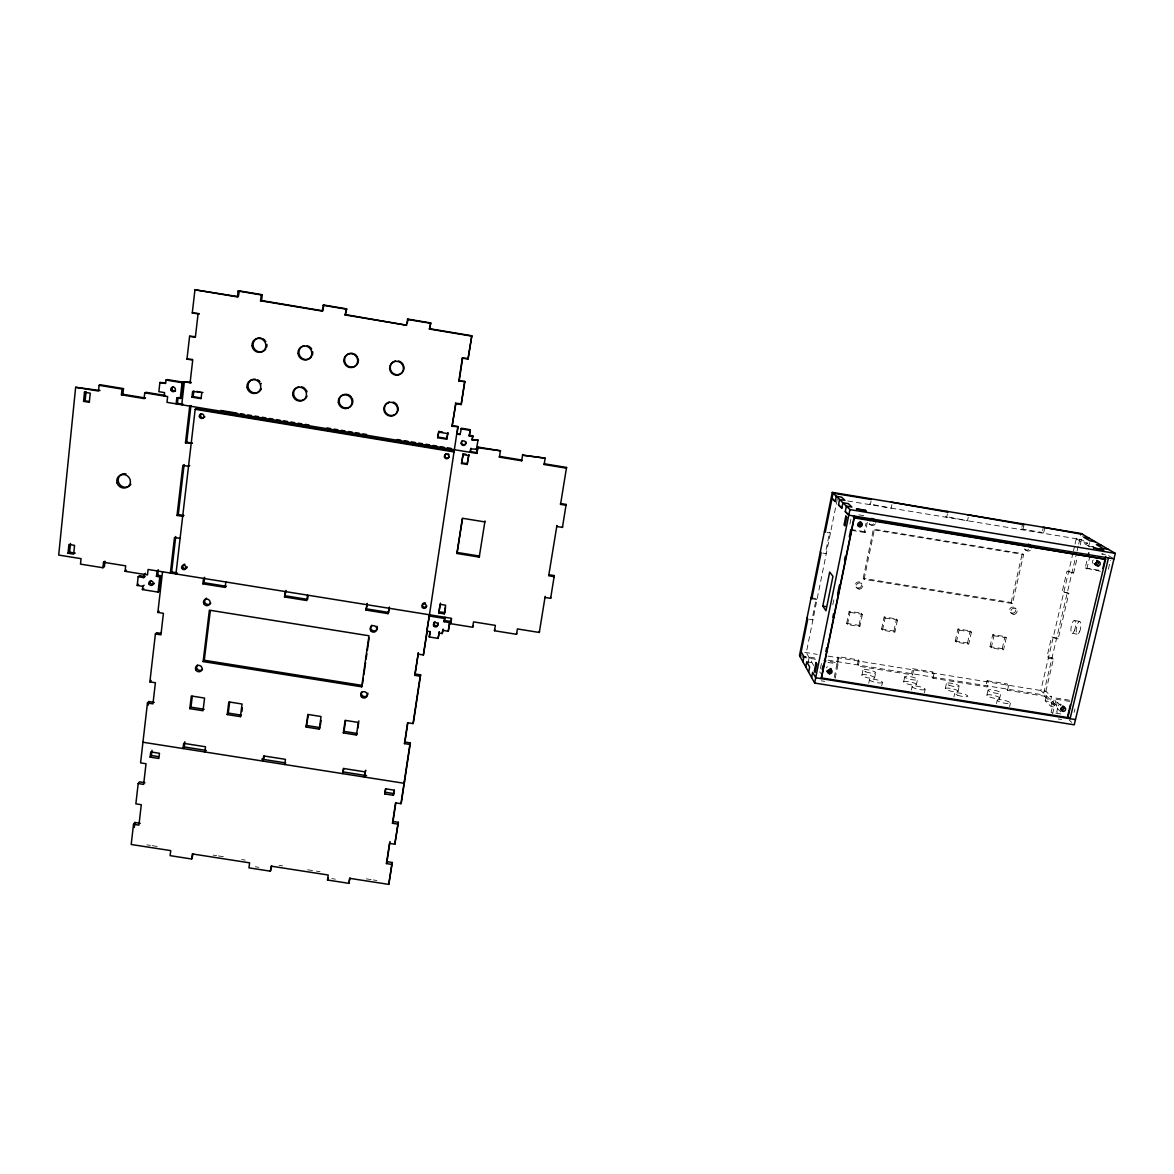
<?xml version="1.0" encoding="UTF-8"?>
<svg xmlns="http://www.w3.org/2000/svg" width="1174" height="1174" viewBox="0 0 1174 1174"><rect width="100%" height="100%" fill="white"/><g stroke="black" fill="none" stroke-linecap="round" stroke-linejoin="round"><path stroke-width="0.75" stroke-dasharray="5 3.75" d="M811.117 597.727L816.253 598.564L812.188 618.771L812.907 619.901L809.473 619.344M837.238 499.273L806.318 652.597L814.242 666.524M808.108 662.62L809.135 657.557L803.941 656.721M832.806 604.727L833.863 599.562M820.435 668.505L821.462 663.442M849.903 524.074L850.974 518.805M912.58 674.933L911.582 673.641L912.653 668.681L913.666 669.943L912.58 674.933L858.165 666.142L859.207 661.153L858.355 659.905L837.942 656.604L836.915 661.593L837.708 662.84L823.796 660.536M834.215 677.471L837.253 662.708L838.089 664.044L835.037 678.851M867.322 522.327L865.209 532.585L864.269 531.646L866.03 523.12M837.708 662.84L838.735 657.836L837.942 656.604M871.035 501.239L870.316 504.717L869.406 503.91L891.183 508.151L891.902 504.659M846.659 623.379L849.169 611.228L861.54 613.239L862.406 614.354L859.867 626.534L847.496 624.524L846.659 623.379L859.016 625.375L859.867 626.534M847.496 624.524L850.005 612.344L849.169 611.228M863.198 578.312L873.397 529.107L1022.246 553.6L1023.596 554.554L1012.443 603.568L864.079 579.325L863.198 578.312L1011.122 602.482L1012.443 603.568M864.079 579.325L874.307 529.988L873.397 529.107M859.016 625.375L861.54 613.239M858.355 659.905L857.314 664.88L858.165 666.142M861.892 675.211L862.963 670.119M868.731 683.18L869.464 679.702M881.586 629.044L884.139 616.922L896.481 618.933L897.45 620.063L894.867 632.214L882.51 630.203L881.586 629.044L893.913 631.04L894.867 632.214M882.51 630.203L885.079 618.052L884.139 616.922M874.586 677.882A6.501 1.365 11.8 0 0 865.502 674.698A6.501 1.365 11.8 0 0 864.651 676.943A6.501 1.365 11.8 0 0 874.586 677.882L875.687 672.687M881.718 685.909L882.466 682.446A6.648 1.409 11.9 0 0 873.133 679.174A6.648 1.409 11.9 0 0 872.311 681.492A6.648 1.409 11.9 0 0 882.466 682.446M893.913 631.04L896.481 618.933M903.642 681.859L904.743 676.767M947.447 513.86L946.699 517.323L945.569 516.487L946.317 513.023M911.406 689.96L912.154 686.497M916.38 684.618A6.516 1.365 12.1 0 0 907.12 681.419A6.516 1.365 12.1 0 0 906.533 683.694A6.516 1.365 12.1 0 0 916.38 684.618L917.481 679.526A6.516 1.335 12 0 0 908.221 676.341A6.516 1.335 12 0 0 907.634 678.587A6.516 1.335 12 0 0 917.481 679.526M924.437 692.792L925.2 689.329A6.677 1.394 12.2 0 0 915.691 686.027A6.677 1.394 12.2 0 0 915.133 688.404A6.677 1.394 12.2 0 0 925.2 689.329M912.653 668.681L932.992 671.954L931.907 676.928L932.963 678.22L987.217 686.981L988.332 682.006L987.114 680.7L985.984 685.66L987.217 686.981M932.963 678.22L934.064 673.245L932.992 671.954M968.256 517.294L967.493 520.757L945.569 516.487M955.24 641.004L957.925 628.912L970.223 630.922L971.412 632.082L968.711 644.203L956.384 642.207L955.24 641.004L967.537 643L968.711 644.203M945.305 688.58L946.42 683.503M956.384 642.207L959.07 630.086L957.925 628.912M953.978 696.828L954.756 693.364M967.537 643L970.223 630.922M958.057 691.427A6.545 1.35 12.3 0 0 949.018 688.155A6.545 1.35 12.3 0 0 947.99 690.312A6.545 1.35 12.3 0 0 958.057 691.427L959.217 686.262M989.99 646.639L992.72 634.576L1005.003 636.572L1006.294 637.761L1003.535 649.853L991.238 647.857L989.99 646.639L1002.258 648.635L1003.535 649.853M991.238 647.857L993.967 635.75L992.72 634.576M1024.007 524.719L1022.833 529.9L1021.483 529.019L1022.642 523.853M986.879 695.287L988.053 690.136M1011.122 602.482L1022.246 553.6M1002.258 648.635L1005.003 636.572M996.491 703.578L997.284 700.13M999.705 698.134A6.574 1.335 12.6 0 0 990.489 694.832A6.574 1.335 12.6 0 0 989.711 697.048A6.574 1.335 12.6 0 0 999.705 698.134L1000.864 693.056A6.574 1.321 12.6 0 0 991.634 689.784A6.574 1.321 12.6 0 0 990.871 691.956A6.574 1.321 12.6 0 0 1000.864 693.056M987.114 680.7L1007.38 683.987L1006.235 688.933L1007.527 690.253L1044.713 696.255L1053.46 658.952L1052.036 657.704L1046.959 656.882L1051.64 636.88L1058.17 638.905L1068.854 593.398L1062.25 591.505L1067.005 571.151L1073.638 573L1077.35 557.18M1044.743 528.139L1043.554 533.319L1042.145 532.424L1043.319 527.273M1007.527 690.253L1008.657 685.293L1007.38 683.987M1009.611 706.601L1010.403 703.153M1073.021 552.807L1040.795 690.488L1057.935 706.983L1056.717 712.104L1060.21 712.677M1073.432 551.061L1074.665 545.778M1075.076 544.032L1076.309 538.749L1081.489 539.6L1087.667 543.269L1085.921 542.975M1060.797 711.826L1043.319 694.92L1076.661 552.763M1077.072 551.017L1078.29 545.763M1078.701 544.017L1081.166 533.524M1080.227 544.941L1082.281 536.166M1045.198 700.863L1046.372 695.859L1051.508 696.681L1050.319 701.7L1045.198 700.863L1050.921 706.454L1056.101 707.291L1057.304 702.228L1052.109 701.392L1050.921 706.454M1089.575 542.608L1088.738 546.145L1091.292 547.671M1069.543 700.218L1054.56 697.796L1051.112 712.413L1062.866 714.306M1100.42 571.268L1085.202 567.981L1087.197 559.543M1052.608 713.895L1056.072 699.234L1054.56 697.796M1086.845 569.038L1090.044 555.493M1074.107 712.369L1074.914 709.023M1108.359 569.185L1110.443 560.497M146.853 844.854L150.433 845.397M152.238 845.676L159.4 846.792M213.066 855.112L216.647 855.655M218.423 855.934L225.569 857.049M241.653 859.544L245.219 860.087M279.104 865.341L282.67 865.898M307.588 869.758L314.705 870.859M316.481 871.137L320.047 871.68M366.244 878.842L371.571 879.664M373.347 879.942L376.898 880.5M255.272 866.764L258.838 867.322M331.787 878.622L335.338 879.165M804.762 652.348L817.28 654.373M828.008 656.105L1045.873 691.31L1051.508 696.681M801.284 655.826L817.324 658.423M828.008 660.155L1043.319 694.92M801.959 657.073L818.058 659.671M827.964 662.415L838.089 664.044M1056.072 699.234L1071.099 701.656M806.787 661.798L812.041 662.65M821.272 680.817L824.72 681.375M1058.2 718.958L1061.619 719.501M1074.415 620.532L1079.684 621.384M1072.111 633.314L1077.394 634.18M811.836 598.799L817.001 599.635L816.253 598.564M1058.17 638.905L1051.64 636.88M850.005 612.344L862.406 614.354M885.079 618.052L897.45 620.063M959.07 630.086L971.412 632.082M993.967 635.75L1006.294 637.761M1053.46 658.952L1048.367 658.13L1046.959 656.882M1021.483 529.019L1042.145 532.424M847.687 500.975L1081.489 539.585M1076.309 538.749L1082.428 542.403L1087.667 543.239M858.84 514.858L864.137 515.738M874.307 529.988L1023.596 554.554M850.578 529.386L864.269 531.646M1085.202 567.981L1100.449 570.491M851.473 530.325L865.209 532.585M826.966 532.453L830.429 533.025L829.651 532.145L825.498 552.705L826.276 553.644L822.813 553.086M1073.638 573L1067.005 571.151M1068.854 593.398L1062.25 591.505M1090.485 546.438L1094.021 547.04L1088.738 546.145L1082.443 542.373M1108.52 555.625L1112.614 558.061M1025.049 549.579L1026.575 550.621M1014.776 607.765L1016.097 608.866M1010.55 612.534L1011.856 613.65M1057.304 702.228L1062.015 706.719M869.362 523.956L870.257 524.822M1069.265 720.029L1071.745 722.421M860.982 582.979L861.863 584.006M856.022 586.971L856.873 588.013M819.745 671.88L820.523 673.23M1093.346 563.535A2.289 2.143 -37.5 0 1 1093.273 559.998M1028.776 549.535A3.243 3.052 -37.5 0 1 1024.388 548.904M873.705 523.912A3.229 3.096 -36.7 0 1 868.496 522.459M1030.317 550.357A3.258 3.052 -37.5 0 1 1025.298 548.786M875.349 523.809A3.229 3.111 -36.7 0 1 869.332 522.342M826.393 667.668A2.216 2.128 -23.7 0 1 827.641 666.817M1058.214 705.838A2.231 2.069 -29.8 0 1 1061.325 704.385M999.368 699.645L998.81 699.66A6.736 1.379 12.7 0 0 1001.261 702.39A6.736 1.379 12.7 0 0 1010.374 703.211A6.736 1.379 12.7 0 0 1002.64 699.998L1001.848 699.865A6.736 1.379 12.7 0 0 999.368 699.645M1105.365 554.495L1101.74 553.908L1105.35 554.51M957.544 695.169A6.706 1.394 12.4 0 0 967.816 696.285A6.706 1.394 12.4 0 0 958.527 692.924A6.706 1.394 12.4 0 0 957.544 695.169M865.722 671.836A6.501 1.35 11.8 0 0 875.672 672.775A6.501 1.35 11.8 0 0 866.573 669.62A6.501 1.35 11.8 0 0 865.722 671.836M949.12 685.22A6.545 1.335 12.3 0 0 959.202 686.335A6.545 1.335 12.3 0 0 950.148 683.092A6.545 1.335 12.3 0 0 949.12 685.22M1012.648 613.21A3.199 3.008 -33.6 0 0 1015.393 608.47A3.199 3.008 -33.6 0 0 1009.948 608.748A3.199 3.008 -33.6 0 0 1012.648 613.21M858.355 588.071A3.184 3.052 -31 0 0 861.305 583.463A3.184 3.052 -31 0 0 855.846 583.405A3.184 3.052 -31 0 0 858.355 588.071M859.221 589.113A3.199 3.067 -31 0 0 862.171 584.491A3.199 3.067 -31 0 0 856.712 584.432A3.199 3.067 -31 0 0 859.221 589.113M1013.954 614.325A3.214 3.023 -33.6 0 0 1016.713 609.585A3.214 3.023 -33.6 0 0 1011.254 609.864A3.214 3.023 -33.6 0 0 1013.954 614.325M1079.654 631.627A6.501 2.128 -79.8 0 0 1079.816 621.428A6.501 2.128 -79.8 0 0 1076.162 630.306A6.501 2.128 -79.8 0 0 1079.654 631.627M1074.371 630.761A6.501 2.099 -79.8 0 0 1074.548 620.562A6.501 2.099 -79.8 0 0 1070.908 629.455A6.501 2.099 -79.8 0 0 1074.371 630.761"/><path stroke-width="1.5" d="M566.132 504.438L566.132 505.304L560.541 504.38L560.556 503.529L566.132 504.438L562.449 527.405L556.872 526.495L556.902 525.57L548.698 575.774L554.245 576.669L554.289 575.598L548.757 574.702M566.543 467.443L566.528 468.191L544.164 464.508L544.252 463.759L566.543 467.443L560.541 504.38M562.449 527.405L562.463 526.48M545.103 597.463L550.635 598.358L550.679 597.214M100.025 390.516L75.65 387.288L58.7 555.067L81.05 558.663L80.478 564.122L102.916 567.732L103.503 562.273L125.691 565.853L125.09 571.298L147.484 574.908L148.1 569.463L451.447 618.316L450.611 623.688L472.682 627.239L473.533 621.868L495.355 625.39L494.503 630.746L516.531 634.298L517.396 628.941L539.306 632.463L539.394 631.216M68.033 553.233L68.928 544.457L74.549 545.367L73.654 554.128L68.033 553.233L69.618 552.22L75.224 553.115M83.559 401.347L84.499 392.219L86.054 391.72L85.13 400.818L83.559 401.347L89.297 402.286L90.237 393.173L84.499 392.219M69.618 552.22L70.513 543.474M123.49 388.594L122.037 389.093L121.421 394.831L122.874 394.288L123.49 388.594L100.612 384.823L99.086 385.307L98.499 391.045L75.65 387.288M545.162 458.154L522.562 455.16L545.162 458.154L544.164 464.508M121.421 394.831L144.094 398.558L144.725 392.835L146.104 392.321L165.417 395.506L164.199 396.049L164.58 392.615L158.857 391.676L159.884 382.533L165.49 382.768M144.123 585.224L142.773 586.325L137.197 585.43L138.165 576.727L139.53 575.656L145.106 576.551L143.756 577.637L138.165 576.727M161.087 575.803L159.781 576.889L156.435 576.346L157.742 575.275L161.087 575.803L159.341 590.962L158.05 592.092L142.421 589.583L142.773 586.325M143.756 577.637L144.123 574.365L145.473 573.294M181.471 398.162L178.052 397.59L177.406 403.269L176.144 403.812L176.79 398.118L181.471 398.162L183.305 382.225L167.31 379.584L166.004 380.038L165.607 383.472L159.884 382.533M156.435 576.346L157.052 570.902L158.358 569.845L157.742 575.275M158.05 592.092L159.781 576.889M180.224 398.69L182.058 382.695L183.305 382.225M140.234 823.312L134.834 822.475L133.513 824.28L131.195 844.488L170.729 850.607L170.127 855.655L191.655 859.001L193.211 853.747M144.945 782.706L139.515 781.855L138.194 783.542L135.861 803.852L141.291 804.704L138.928 825.117L133.513 824.28M154.249 702.39L148.76 701.524L147.454 702.977L140.572 762.88L146.016 763.746L143.639 784.393L138.194 783.542M147.454 702.977L152.958 703.842L155.394 682.74L149.876 681.874L155.394 633.945L156.685 632.698L160.838 633.358M155.394 633.945L160.941 634.841L163.421 613.342L157.859 612.446L162.526 571.782M184.333 382.064L191.303 382.533L184.333 382.064L181.735 404.766L182.983 404.223M190.071 383.017L192.727 360.066L186.974 359.112L189.601 336.263L195.148 336.644M192.272 313.032L199.272 313.737L192.272 313.032L194.943 289.787L238.498 296.699M134.262 827.523L134.834 822.475M148.35 705.075L148.76 701.524M198.054 314.001L195.368 337.217L189.601 336.263M177.039 515.43L178.287 514.535L183.907 515.459L182.674 516.34L177.039 515.43L182.85 465.344L188.53 466.283L189.748 465.535M185.463 442.877L189.733 406.087L190.951 405.529L186.695 442.216L185.463 442.877L192.36 443.141L186.695 442.216M150.125 757.113L150.727 751.918L159.473 753.297L158.857 758.477L150.125 757.113L151.417 755.498L152.018 750.333M175.748 536.518L171.624 571.973L170.362 573.044L174.486 537.487L180.106 538.396M178.287 514.535L184.098 464.611M201.752 392.967L201.077 398.676L191.934 397.164L192.595 391.456L202.941 392.468M191.934 397.164L193.152 396.636L193.813 390.957M195.178 409.3L454.015 451.946L454.382 451.256L196.381 408.743L195.178 409.3L175.953 573.939L177.201 572.883M202.867 583.816L204.012 582.715L226.259 586.296L225.173 587.411L202.867 583.816L203.513 578.386M346.682 308.879L345.171 314.94L346.682 308.879L323.686 305.02L322.923 310.831L261.567 300.559L262.286 294.733L239.203 290.858L238.117 291.049L237.412 296.905L194.943 289.787M184.846 741.763L184.215 746.943L183.027 748.528L183.658 743.333L205.509 746.767L204.863 751.962L205.993 750.377M204.012 582.715L204.672 577.3M238.674 295.246L239.203 290.858M189.806 708.656L191.333 695.977L204.584 698.075L203.029 710.74L189.806 708.656L190.98 707.174L192.287 696.343M203.131 661.578L209.383 610.172L368.974 635.765L361.665 686.819L203.131 661.578L204.276 660.258L210.307 610.759M191.655 859.001L192.301 853.924L249.607 862.831L248.947 867.865L270.402 871.181L271.766 865.913M225.173 587.411L225.848 581.981M323.686 305.02L322.116 311.081L260.555 300.779L261.274 294.923L262.286 294.733M227.213 714.57L228.813 701.905L242.035 704.004L240.421 716.654L227.213 714.57L228.27 713.073L229.634 702.257M241.903 711.561L242.358 707.951M307.515 595.13L306.781 600.545L284.548 596.964L285.267 591.549M264.37 756.041L262.976 761.104L263.666 755.924L285.443 759.343L284.739 764.523L285.62 762.895M284.548 596.964L286.148 590.434M516.531 634.298L516.692 633.05M270.402 871.181L271.077 866.163L328.221 875.012L327.502 880.03L348.883 883.332L350.028 878.035M308.087 595.805L307.603 599.4L285.443 595.82M306.12 727.044L307.852 714.423L321.03 716.522L319.284 729.127L306.12 727.044L308.41 714.746M320.311 725.796L321.06 720.41M343.336 732.928L344.041 731.387L357.131 733.457L356.485 735.012L343.336 732.928L345.127 720.337L358.29 722.421L358.936 720.909M344.041 731.387L345.567 720.631M365.936 610.069L367.345 603.509L365.936 610.069L388.095 613.635L389.181 608.851M345.171 314.94L406.498 325.213L407.862 319.123L430.77 322.967L429.464 329.058L430.77 322.967M343.835 768.544L342.647 773.622L343.38 768.456L365.085 771.876L365.716 770.232L364.336 777.041L365.085 771.876M407.246 323.466L407.862 319.123M362.561 683.664L363.309 678.396M363.823 674.889L365.584 662.591M366.083 659.084L366.846 653.815M367.345 650.308L369.106 638.025M356.485 735.012L358.29 722.421M357.909 728.085L358.686 722.7M348.883 883.332L349.617 878.328L388.77 884.389L392.321 862.494L386.994 861.672L386.437 863.58L391.793 864.416L392.321 862.494M388.095 613.635L389.445 607.061M384.734 793.918L385.498 788.781L394.141 790.146L393.378 795.282L384.734 793.918L385.806 788.796M446.678 439.208L447.91 432.927L446.678 439.208L437.623 437.711L438.871 431.43L442.495 432.032M437.623 437.711L438.871 431.43M393.378 795.282L394.42 790.146M386.437 863.58L389.474 843.372L394.831 844.209L398.382 822.328L393.026 821.477L392.483 823.282L397.869 824.119L398.382 822.328M392.483 823.282L395.55 802.855L400.95 803.706L401.464 801.959L410.372 742.893L404.957 742.041L404.443 743.612L409.887 744.463L410.372 742.893M404.443 743.612L407.583 722.744L413.028 723.595L413.512 722.083L420.644 674.845L415.17 673.979L414.701 675.343L420.175 676.224L420.644 674.845M414.701 675.343L418.355 652.788L415.17 673.979M452.078 426.323L455.85 403.093L452.078 426.323L458.095 426.646L452.46 425.722M458.873 381.051L464.904 381.535L458.873 381.051L462.321 358.099L466.944 358.408M386.994 861.672L390.017 841.523M393.026 821.477L395.829 802.811M404.957 742.041L407.818 722.964M459.239 380.581L462.673 357.703M438.093 638.392L439.325 631.773L438.093 638.392L429.244 636.968L430.051 631.597L426.734 631.069L429.449 614.78M388.77 884.389L391.793 864.416M394.831 844.209L397.869 824.119M400.95 803.706L409.887 744.463M413.028 723.595L420.175 676.224M417.885 654.094L423.388 654.975L457.743 427.263M455.483 403.636L461.162 404.575L464.566 382.005M462.321 358.099L468.03 359.053L471.816 335.764L429.919 328.749M427.263 631.01L423.388 654.975M457.068 433.529L458.095 426.646M461.162 404.575L464.904 381.535M471.816 335.764L468.03 359.053M430.227 632.14L429.244 636.968M460.135 434.483L456.745 433.925L460.135 434.483L461.338 428.216L470.363 429.713L469.189 435.98L472.887 435.892L469.497 435.334M438.797 612.96L440.103 604.331L445.636 605.226L444.315 613.855L438.797 612.96L440.514 603.172M467.149 464.464L468.837 454.778L467.149 464.464L461.514 463.539L463.216 453.854L466.034 454.323M461.514 463.539L463.216 453.854M469.189 435.98L470.363 429.713M444.315 613.855L445.504 607.501M438.915 633.021L442.231 633.549L442.73 630.335L448.263 631.216L449.965 621.384L444.432 620.488L444.051 621.706L449.583 622.602L449.965 621.384M444.051 621.706L444.931 617.26L444.432 620.488M443.126 629.088L442.231 633.549M470.686 448.938L470.172 452.313L470.994 448.248L470.686 448.938L476.629 449.172M472.065 439.927L478.009 440.206L472.065 439.927L472.579 436.537M472.374 439.267L472.887 435.892M456.965 553.482L462.365 518.248L484.73 521.902L484.994 520.992L479.227 557.107L456.965 553.482L462.439 519.099M448.263 631.216L449.583 622.602M476.321 449.862L478.009 440.206M144.725 392.835L167.633 396.607L166.987 402.344L476.82 453.399L477.979 447.074L500.476 450.787L499.376 457.126L521.667 460.795L521.814 460.047L499.596 456.378L499.376 457.126M451.535 618.903L450.611 623.688M476.82 453.399L477.979 447.074M521.667 460.795L522.709 454.455M539.306 632.463L545.176 596.333M550.635 598.358L554.289 575.598M494.503 630.746L494.724 629.513M832.278 492.39L799.494 655.547L814.624 683.033L1074.225 724.813L1115.3 553.365L1081.166 533.524L832.278 492.39L849.932 509.589L1115.3 553.365M800.184 656.78L807.756 619.065L807.052 617.935M802.928 661.784L803.941 656.721L801.182 651.775M835.213 501.577L832.014 498.392L835.213 501.592L836.27 496.294L841.567 497.16L844.942 500.388L839.571 499.508L838.5 504.864L841.831 508.166L842.932 502.766L848.347 503.661L851.884 507.051L846.395 506.141L845.28 511.615L848.802 515.166L1113.994 558.839M805.76 666.92L806.787 661.798L809.664 666.949L808.622 672.13M822.798 606.092L829.68 572.09L832.953 576.317L825.968 610.729L822.798 606.092L826.364 606.679M811.586 677.53L812.657 672.291L815.695 677.736L1075.472 719.574M814.624 683.033L849.932 509.589M822.211 669.371L822.945 665.79M825.88 651.438L826.613 647.857M832.836 617.377L833.569 613.797M837.59 594.073L839.425 585.122M844.546 560.013L845.28 556.432M849.316 536.709L850.783 529.547M821.14 678.616L854.364 516.076M854.246 517.895L821.536 677.926L1067.87 717.593L1105.614 559.308L853.337 517L854.246 517.895L1105.614 559.308M1087.99 556.168L1088.797 552.793M1070.35 704.796L1067.606 716.301L1070.086 718.708L1108.491 557.958M1102.9 568.289L1105.747 556.329M472.682 627.239L472.99 626.006M479.227 557.107L479.506 556.08L457.332 552.484M404.531 781.591L404.032 783.278L142.935 742.232M500.476 450.787L477.686 447.749M426.734 631.069L427.189 629.822M327.502 880.03L328.236 878.064M361.665 686.819L362.311 685.425L204.276 660.258M319.284 729.127L320.062 727.601L306.942 725.517M240.421 716.654L241.433 715.157L228.27 713.073M149.876 681.874L151.182 680.48M157.859 612.446L159.15 611.272M142.421 589.583L143.756 588.467M137.197 585.43L138.561 584.329M125.09 571.298L126.499 570.241M102.916 567.732L104.398 566.69L104.97 561.245L103.503 562.273M406.498 325.213L345.904 314.676M176.79 398.118L178.052 397.59M144.094 398.558L145.018 398.191M186.974 359.112L192.521 359.42M260.555 300.779L261.553 300.559M190.98 707.174L204.173 709.272M184.025 746.913L205.714 750.333M261.743 759.138L285.238 762.836M343.087 771.934L366.582 775.618M151.417 755.498L158.387 756.599M385.292 792.215L393.906 793.565M439.193 611.786L444.711 612.667M170.92 571.87L176.247 572.721M429.009 615.968L444.535 618.478M366.582 608.88L388.667 612.446M470.231 451.55L477.114 452.68M166.004 380.038L182.058 382.695M460.986 428.833L470.04 430.33M1082.707 534.419L1043.319 527.273M1088.9 538.015L1083.661 537.149L1089.986 540.847L1095.283 541.728M196.85 391.456L199.888 391.955M438.46 432.061L447.514 433.558M1101.755 545.484L1096.399 544.604L1103.032 548.493L1108.461 549.388M193.152 396.636L200.754 397.898M438.049 437.066L447.059 438.548M99.086 385.307L122.037 389.093M220.771 410.445L236.972 413.116M240.567 413.718L244.163 414.305M247.773 414.906L251.368 415.493M254.963 416.08L258.559 416.682M262.169 417.269L265.764 417.871M269.36 418.458L272.955 419.059M276.565 419.646L280.16 420.233M283.756 420.835L287.366 421.422M290.961 422.024L294.557 422.611M298.152 423.212L301.762 423.799M305.357 424.386L308.953 424.988M326.944 427.952L330.554 428.539M334.15 429.141L337.745 429.728M341.355 430.33L344.951 430.917M348.546 431.518L352.141 432.105M355.751 432.692L359.347 433.294M362.942 433.881L366.537 434.483M397.135 439.516L400.73 440.118M404.34 440.705L407.936 441.307M411.531 441.894L415.141 442.495M418.736 443.082L422.332 443.669M425.927 444.271L429.537 444.858M433.133 445.46L436.728 446.047M440.323 446.648L443.933 447.235M447.529 447.822L451.124 448.424M122.874 394.288L145.473 398.015M177.01 403.225L182.234 404.091M462.879 454.558L468.529 455.497M85.13 400.818L89.415 401.523M461.852 462.805L467.472 463.73M457.273 403.328L461.514 404.032M238.117 291.049L261.274 294.923M322.879 305.255L345.948 309.114M407.334 319.401L430.315 323.246M429.464 329.058L471.508 336.087M1022.642 523.853L1024.007 524.719L967.435 514.726M946.699 511.306L947.829 512.128L891.301 502.149M870.477 498.715L871.387 499.493L833.07 493.168L825.234 532.174L824.456 531.279M838.5 504.849L841.831 508.166M845.28 511.615L848.802 515.137M820.332 551.853L821.081 552.793L811.836 598.799L811.117 597.727M357.512 363.793A7.044 6.839 54 0 1 348.737 366.523A7.044 6.839 54 0 1 344.892 357.923A7.044 6.839 54 0 1 352.846 353.403M354.489 354.005A7.044 6.839 54 0 1 355.252 354.46M355.942 355.003A7.044 6.839 54 0 1 356.265 355.296M357.116 356.324A7.044 6.839 54 0 1 357.586 357.072M358.202 358.73A7.044 6.839 54 0 1 357.703 363.412M310.494 357.865A7.073 6.824 53.1 0 1 299.708 355.722A7.073 6.824 53.1 0 1 304.081 345.758M307.104 345.787A7.073 6.824 53.1 0 1 310.538 347.68M310.846 348.003A7.073 6.824 53.1 0 1 311.638 349.074M312.592 351.554A7.073 6.824 53.1 0 1 312.357 355.018M311.609 356.558A7.073 6.824 53.1 0 1 310.802 357.571M403.298 370.999A7.015 6.853 55.2 0 1 391.705 372.011A7.015 6.853 55.2 0 1 395.491 360.99M398.5 361.005A7.015 6.853 55.2 0 1 403.196 364.674M403.695 365.892A7.015 6.853 55.2 0 1 403.621 370.192M265.838 348.957A7.103 6.824 52.4 0 1 257.047 351.187A7.103 6.824 52.4 0 1 253.393 342.544A7.103 6.824 52.4 0 1 261.274 338.141M262.932 338.758A7.103 6.824 52.4 0 1 263.695 339.213M264.399 339.756A7.103 6.824 52.4 0 1 264.722 340.049M265.588 341.076A7.103 6.824 52.4 0 1 265.838 341.458M266.865 344.364A7.103 6.824 52.4 0 1 266.703 346.976M259.924 391.03A7.059 6.765 48.7 0 1 248.477 388.389A7.059 6.765 48.7 0 1 255.301 379.187M257.414 379.745A7.059 6.765 48.7 0 1 258.926 380.64M259.263 380.919A7.059 6.765 48.7 0 1 259.909 381.55M261.112 383.384A7.059 6.765 48.7 0 1 261.288 383.795M261.303 388.887A7.059 6.765 48.7 0 1 260.467 390.37M305.739 398.235A7.015 6.78 48.8 0 1 294.615 397.106A7.015 6.78 48.8 0 1 298.754 386.862M301.336 386.804A7.015 6.78 48.8 0 1 303.406 387.493M304.154 387.934A7.015 6.78 48.8 0 1 304.521 388.198M305.489 389.093A7.015 6.78 48.8 0 1 305.768 389.43M306.487 390.531A7.015 6.78 48.8 0 1 307.001 391.749M306.986 396.02A7.015 6.78 48.8 0 1 306.238 397.56M351.686 405.074A6.985 6.795 48.8 0 1 342.676 407.143A6.985 6.795 48.8 0 1 339.609 398.235A6.985 6.795 48.8 0 1 348.106 394.669M348.898 395.022A6.985 6.795 48.8 0 1 351.525 397.311M352.171 398.456A6.985 6.795 48.8 0 1 352.112 404.326M397.854 406.791A6.956 6.795 48.8 0 1 393.319 415.288A6.956 6.795 48.8 0 1 384.734 410.533A6.956 6.795 48.8 0 1 389.269 402.036M393.099 402.066A6.956 6.795 48.8 0 1 397.37 405.588M1097.074 560.57A2.304 2.143 -37.4 0 1 1098.174 563.755A2.304 2.143 -37.4 0 1 1094.682 564.327M1096.633 560.541A2.289 2.143 -37.5 0 1 1094.814 563.828M130.901 484.216A6.985 6.589 41.1 0 1 122.36 486.564A6.985 6.589 41.1 0 1 118.442 478.302A6.985 6.589 41.1 0 1 126.014 473.87M377.03 626.241A3.361 3.229 22.2 0 1 375.841 630.467A3.361 3.229 22.2 0 1 371.395 629.543A3.361 3.229 22.2 0 1 371.85 625.184M210.777 603.113A3.405 3.229 31.9 0 1 205.421 603.245A3.405 3.229 31.9 0 1 206.536 598.182M367.902 693.159A3.317 3.184 18.7 0 1 364.116 696.549A3.317 3.184 18.7 0 1 361.577 692.073M202.486 669.385A3.361 3.17 28.1 0 1 197.804 669.576A3.361 3.17 28.1 0 1 197.393 665.027M1028.351 544.12A3.243 3.052 -37.5 0 1 1030.185 546.424M870.506 518.732A3.229 3.096 -36.7 0 1 873.984 519.466M1025.694 546.482A3.258 3.052 -37.5 0 1 1031.594 547.73M869.978 520.669A3.229 3.111 -36.7 0 1 875.657 521.872M154.396 583.273A2.275 2.157 34.4 0 1 151.123 583.86A2.275 2.157 34.4 0 1 150.756 580.572M438.137 622.822A2.245 2.172 17.3 0 1 436.919 625.566A2.245 2.172 17.3 0 1 434.028 624.436A2.245 2.172 17.3 0 1 435.011 621.604M466.019 441.982A2.289 2.26 42.9 0 1 463.172 444.638A2.289 2.26 42.9 0 1 462.174 440.837M449.084 456.833A2.289 2.26 40 0 1 445.46 457.376A2.289 2.26 40 0 1 446.003 453.751M448.057 453.766A2.289 2.26 40 0 1 449.07 454.764M426.764 605.784A2.245 2.172 19.9 0 1 423.785 607.031A2.245 2.172 19.9 0 1 422.655 604.023M423.271 603.289A2.245 2.172 19.9 0 1 425.516 603.04M187.268 566.895A2.289 2.172 34.7 0 1 184.846 568.568A2.289 2.172 34.7 0 1 182.806 566.264A2.289 2.172 34.7 0 1 184.89 564.195M204.834 416.755A2.348 2.231 45.7 0 1 204.305 417.386M203.689 417.739A2.348 2.231 45.7 0 1 201.238 413.835M175.528 390.942A2.363 2.245 47.5 0 1 172.402 389.915A2.363 2.245 47.5 0 1 173.268 386.818M1063.409 706.19A2.245 2.084 -29.8 0 1 1060.709 709.668M830.458 668.549A2.231 2.128 -23.7 0 1 830.429 671.851A2.231 2.128 -23.6 0 1 827.098 671.425A2.231 2.128 -23.7 0 0 830.429 671.851A2.231 2.128 -23.6 0 0 830.517 668.637A2.216 2.128 -23.7 0 1 827.098 670.78M860.527 521.872A2.289 2.201 -36.2 0 1 860.777 524.998A2.289 2.201 -36.2 0 1 857.607 525.38M860.249 521.843A2.275 2.187 -36.3 0 1 857.563 524.881M1062.514 706.132A2.231 2.069 -29.8 0 1 1060.65 708.392M816.062 662.562L814.345 671L815.108 672.364L816.825 663.897L816.062 662.562M845.823 516.149L844.033 524.925L844.913 525.835L846.703 517.044L845.823 516.149M388.271 402.697L387.493 403.049A6.985 6.824 48.7 0 0 385.82 413.967A6.985 6.824 48.7 0 0 396.783 412.661A6.985 6.824 48.7 0 0 392.116 402.491L391.25 402.344A6.985 6.824 48.7 0 0 388.271 402.697M865.267 510.235L856.433 508.812L866.207 511.116L865.267 510.235M1102.092 549.315L1093.346 547.906L1103.78 550.298L1102.092 549.315M247.054 387.464A7.073 6.795 48.7 0 0 258.28 392.101A7.073 6.795 48.7 0 0 256.27 380.156A7.073 6.795 48.7 0 0 247.054 387.464M292.766 395.022A7.044 6.795 48.7 0 0 303.963 399.659A7.044 6.795 48.7 0 0 302.012 387.728A7.044 6.795 48.7 0 0 292.766 395.022M338.376 402.579A7.015 6.809 48.7 0 0 349.544 407.187A7.015 6.809 48.7 0 0 347.665 395.3A7.015 6.809 48.7 0 0 338.376 402.579M252.058 345.787A7.132 6.839 52.4 0 0 263.064 351.173A7.132 6.839 52.4 0 0 261.802 339.022A7.132 6.839 52.4 0 0 252.058 345.787M298.02 353.433A7.103 6.853 53 0 0 308.982 358.804A7.103 6.853 53 0 0 307.779 346.682A7.103 6.853 53 0 0 298.02 353.433M343.879 361.064A7.073 6.868 53.9 0 0 354.797 366.42A7.073 6.868 53.9 0 0 353.668 354.328A7.073 6.868 53.9 0 0 343.879 361.064M389.636 368.68A7.044 6.868 55.1 0 0 400.51 374.022A7.044 6.868 55.1 0 0 399.453 361.959A7.044 6.868 55.1 0 0 389.636 368.68M117.121 483.13A7 6.618 41.1 0 0 128.758 486.007A7 6.618 41.1 0 0 124.87 474.707A7 6.618 41.1 0 0 117.121 483.13M195.926 670.075A3.375 3.184 28.1 0 0 201.693 670.251A3.375 3.184 28.1 0 0 198.729 665.32A3.375 3.184 28.1 0 0 195.926 670.075M370.779 630.79A3.361 3.243 22.2 0 0 376.531 630.247A3.361 3.243 22.2 0 0 373.053 625.654A3.361 3.243 22.2 0 0 370.779 630.79M361.46 696.842A3.331 3.184 18.7 0 0 367.11 695.977A3.331 3.184 18.7 0 0 363.368 691.662A3.331 3.184 18.7 0 0 361.46 696.842M203.821 603.73A3.405 3.243 31.8 0 0 209.647 604.272A3.405 3.243 31.8 0 0 206.962 599.092A3.405 3.243 31.8 0 0 203.821 603.73M149.054 584.05A2.289 2.157 34.3 0 0 152.928 584.593A2.289 2.157 34.3 0 0 151.299 581.057A2.289 2.157 34.3 0 0 149.054 584.05M433.94 626.168A2.245 2.172 17.3 0 0 437.741 625.522A2.245 2.172 17.3 0 0 435.216 622.616A2.245 2.172 17.3 0 0 433.94 626.168M461.25 443.699A2.304 2.275 42.7 0 0 465.095 444.755A2.304 2.275 42.7 0 0 464.038 440.925A2.304 2.275 42.7 0 0 461.25 443.699M444.506 457.2A2.304 2.26 39.8 0 0 448.38 458.007A2.304 2.26 39.8 0 0 447.089 454.265A2.304 2.26 39.8 0 0 444.506 457.2M422.42 607.486A2.245 2.187 19.8 0 0 426.265 607.075A2.245 2.187 19.8 0 0 423.917 604.023A2.245 2.187 19.8 0 0 422.42 607.486M181.794 568.26A2.289 2.172 34.7 0 0 185.668 568.803A2.289 2.172 34.7 0 0 184.054 565.252A2.289 2.172 34.7 0 0 181.794 568.26M199.404 416.594A2.348 2.245 45.7 0 0 203.234 417.885A2.348 2.245 45.7 0 0 202.28 413.982A2.348 2.245 45.7 0 0 199.404 416.594M170.876 389.812A2.363 2.245 47.4 0 0 174.721 391.118A2.363 2.245 47.4 0 0 173.752 387.185A2.363 2.245 47.4 0 0 170.876 389.812M1098.13 565.912A2.304 2.157 -37.4 0 0 1099.877 562.39A2.304 2.157 -37.4 0 0 1095.973 562.874A2.304 2.157 -37.4 0 0 1098.13 565.912M1063.277 711.385A2.245 2.084 -29.8 0 0 1065.376 708.186A2.245 2.084 -29.8 0 0 1061.56 708.201A2.245 2.084 -29.8 0 0 1063.277 711.385M829.504 673.729A2.231 2.128 -23.6 0 0 831.911 670.75A2.231 2.128 -23.6 0 0 828.125 670.31A2.231 2.128 -23.6 0 0 829.504 673.729M860.102 526.774A2.289 2.201 -36.2 0 0 861.965 523.311A2.289 2.201 -36.2 0 0 858.047 523.56A2.289 2.201 -36.2 0 0 860.102 526.774"/></g></svg>
